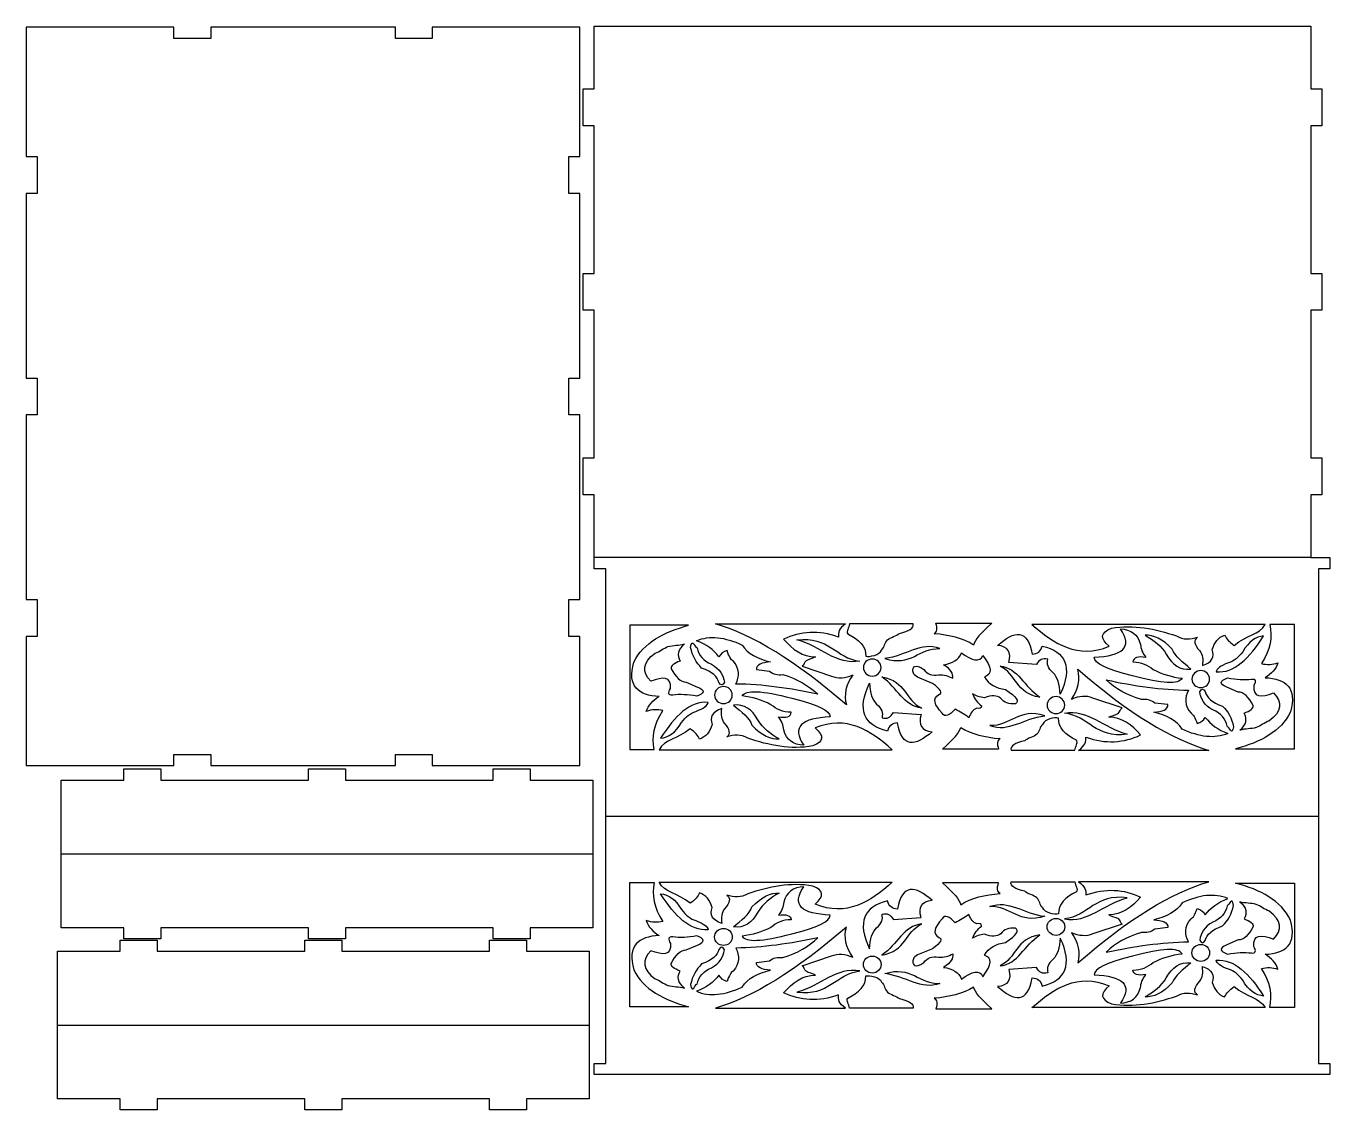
# Model space of a CAD drawing. Header units: millimetres. Extents: x 0 to 34.6, y 0 to 56.1.
# Drawn here: x 12.23 to 34.47, y 37.64 to 56.13 of the extents above; entities that cross this region are included whole.
import ezdxf

# ---------------------------------------------------------------- set-up
doc = ezdxf.new("R2010")
doc.units = ezdxf.units.MM
doc.header["$MEASUREMENT"] = 0
doc.layers.get('0').update_dxf_attribs({"linetype": 'CONTINUOUS'})

msp = doc.modelspace()

# ---------------------------------------------------------------- linework, layer by layer
at = {"color": 0}
for p, q in [((14.7478, 56.11), (12.2281, 56.11)), ((12.2281, 56.11), (12.2281, 53.905)), ((14.7478, 55.9208), (14.7478, 56.11)), ((18.5272, 56.11), (15.3778, 56.11)), ((15.3778, 56.11), (15.3778, 55.9208)), ((18.5272, 55.9208), (18.5272, 56.11)), ((21.6769, 56.11), (19.1572, 56.11)), ((19.1572, 56.11), (19.1572, 55.9208)), ((21.6769, 53.905), (21.6769, 56.11)), ((21.9214, 55.0607), (21.9214, 56.1314)), ((21.9214, 56.1314), (34.1418, 56.1314)), ((34.1418, 56.1314), (34.1418, 55.0607)), ((15.3778, 55.9208), (14.7478, 55.9208)), ((19.1572, 55.9208), (18.5272, 55.9208)), ((21.7324, 54.4304), (21.7324, 55.0607)), ((21.7324, 55.0607), (21.9214, 55.0607)), ((34.1418, 55.0607), (34.3308, 55.0607)), ((34.3308, 55.0607), (34.3308, 54.4304)), ((21.9214, 54.4304), (21.7324, 54.4304)), ((21.9214, 51.911), (21.9214, 54.4304)), ((34.3308, 54.4304), (34.1418, 54.4304)), ((34.1418, 54.4304), (34.1418, 51.911)), ((12.2281, 53.905), (12.417, 53.905)), ((12.417, 53.905), (12.417, 53.2753)), ((21.4879, 53.2753), (21.4879, 53.905)), ((21.4879, 53.905), (21.6769, 53.905)), ((12.417, 53.2753), (12.2281, 53.2753)), ((12.2281, 53.2753), (12.2281, 50.1256)), ((21.6769, 53.2753), (21.4879, 53.2753)), ((21.6769, 50.1256), (21.6769, 53.2753)), ((21.7324, 51.2813), (21.7324, 51.911)), ((21.7324, 51.911), (21.9214, 51.911)), ((34.1418, 51.911), (34.3308, 51.911)), ((34.3308, 51.911), (34.3308, 51.2813)), ((21.9214, 51.2813), (21.7324, 51.2813)), ((21.9214, 48.7614), (21.9214, 51.2813)), ((34.3308, 51.2813), (34.1418, 51.2813)), ((34.1418, 51.2813), (34.1418, 48.7614)), ((12.2281, 50.1256), (12.417, 50.1256)), ((12.417, 50.1256), (12.417, 49.4957)), ((21.4879, 49.4957), (21.4879, 50.1256)), ((21.4879, 50.1256), (21.6769, 50.1256)), ((12.2281, 49.4957), (12.2281, 46.346)), ((12.417, 49.4957), (12.2281, 49.4957)), ((21.6769, 49.4957), (21.4879, 49.4957)), ((21.6769, 46.346), (21.6769, 49.4957)), ((21.7324, 48.1315), (21.7324, 48.7614)), ((21.7324, 48.7614), (21.9214, 48.7614)), ((34.1418, 48.7614), (34.3308, 48.7614)), ((34.3308, 48.7614), (34.3308, 48.1315)), ((21.9214, 48.1315), (21.7324, 48.1315)), ((21.9214, 47.0606), (21.9214, 48.1315)), ((34.3308, 48.1315), (34.1418, 48.1315)), ((34.1418, 48.1315), (34.1418, 47.0606)), ((34.1418, 47.0606), (21.9214, 47.0606)), ((21.9214, 46.8714), (21.9214, 47.0606)), ((34.1418, 47.0606), (34.4693, 47.0606)), ((34.4693, 47.0606), (34.4693, 46.8714)), ((22.1167, 46.8714), (21.9214, 46.8714)), ((22.1167, 42.6511), (22.1167, 46.8714)), ((34.4693, 46.8714), (34.274, 46.8714)), ((34.274, 46.8714), (34.274, 42.6511)), ((12.2281, 46.346), (12.417, 46.346)), ((12.417, 46.346), (12.417, 45.7163)), ((21.4879, 45.7163), (21.4879, 46.346)), ((21.4879, 46.346), (21.6769, 46.346)), ((23.5306, 45.9053), (22.5261, 45.9053)), ((22.5261, 45.9053), (22.5261, 43.785)), ((23.9857, 45.9308), (26.2079, 45.9308)), ((27.3611, 45.9293), (26.2737, 45.9293)), ((27.7451, 45.94), (28.7019, 45.94)), ((33.3661, 45.9213), (29.386, 45.9213)), ((33.8646, 45.9175), (33.4461, 45.9175)), ((33.8646, 43.7975), (33.8646, 45.9175)), ((12.417, 45.7163), (12.2281, 45.7163)), ((12.2281, 45.7163), (12.2281, 43.5114)), ((21.6769, 45.7163), (21.4879, 45.7163)), ((21.6769, 43.5114), (21.6769, 45.7163)), ((25.3785, 45.6565), (25.3785, 45.6565)), ((31.6776, 45.4113), (31.6776, 45.4113)), ((32.981, 45.4533), (32.981, 45.4533)), ((23.9192, 45.2414), (23.9192, 45.2414)), ((25.4669, 45.2057), (25.9644, 45.0389)), ((26.6622, 45.3304), (26.6622, 45.3304)), ((26.8796, 45.3408), (26.8796, 45.3408)), ((29.4618, 45.2375), (28.9899, 45.2708)), ((31.4556, 45.1518), (31.4556, 45.1518)), ((23.489, 44.9362), (23.6796, 44.8525)), ((24.6865, 45.1487), (24.911, 45.1231)), ((26.8256, 45.0243), (26.8256, 45.0243)), ((27.691, 44.9153), (27.4335, 45.0201)), ((32.2668, 45.1322), (32.2668, 45.1322)), ((24.124, 44.8606), (24.124, 44.8606)), ((32.9018, 44.7664), (32.7111, 44.8503)), ((24.9351, 44.551), (24.9351, 44.551)), ((29.5221, 44.6776), (29.5221, 44.6776)), ((29.7967, 44.6883), (29.7967, 44.6883)), ((30.9238, 44.4967), (30.4262, 44.6639)), ((31.7043, 44.554), (31.4799, 44.5797)), ((24.7131, 44.2911), (24.7131, 44.2911)), ((27.0221, 44.4151), (27.494, 44.3822)), ((29.6042, 44.3617), (29.6042, 44.3617)), ((32.4715, 44.4611), (32.4715, 44.4611)), ((23.4097, 44.249), (23.4097, 44.249)), ((31.0122, 44.0458), (31.0122, 44.0458)), ((14.7478, 43.5114), (14.7478, 43.7004)), ((14.7478, 43.7004), (15.3778, 43.7004)), ((15.3778, 43.7004), (15.3778, 43.5114)), ((18.5272, 43.5114), (18.5272, 43.7004)), ((18.5272, 43.7004), (19.1572, 43.7004)), ((19.1572, 43.7004), (19.1572, 43.5114)), ((22.5261, 43.785), (22.9447, 43.785)), ((23.0246, 43.7815), (27.0047, 43.7815)), ((28.8179, 43.7937), (27.8613, 43.7937)), ((29.0296, 43.7735), (30.1169, 43.7735)), ((32.405, 43.7719), (30.1828, 43.7719)), ((32.8601, 43.7975), (33.8646, 43.7975)), ((12.2281, 43.5114), (14.7478, 43.5114)), ((13.8983, 43.2653), (13.8983, 43.4543)), ((13.8983, 43.4543), (14.5282, 43.4543)), ((14.5282, 43.4543), (14.5282, 43.2653)), ((15.3778, 43.5114), (18.5272, 43.5114)), ((17.0478, 43.2653), (17.0478, 43.4543)), ((17.0478, 43.4543), (17.6778, 43.4543)), ((17.6778, 43.4543), (17.6778, 43.2653)), ((19.1572, 43.5114), (21.6769, 43.5114)), ((20.1974, 43.2653), (20.1974, 43.4543)), ((20.1974, 43.4543), (20.8274, 43.4543)), ((20.8274, 43.4543), (20.8274, 43.2653)), ((12.8274, 42.0056), (12.8274, 43.2653)), ((12.8274, 43.2653), (13.8983, 43.2653)), ((14.5282, 43.2653), (17.0478, 43.2653)), ((17.6778, 43.2653), (20.1974, 43.2653)), ((20.8274, 43.2653), (21.8983, 43.2653)), ((21.8983, 43.2653), (21.8983, 42.0056)), ((22.1167, 38.4308), (22.1167, 42.6511)), ((22.1167, 42.6511), (34.274, 42.6511)), ((34.274, 42.6511), (34.274, 38.4308)), ((12.8274, 42.0056), (21.8983, 42.0056)), ((12.8274, 40.7458), (12.8274, 42.0056)), ((21.8983, 42.0056), (21.8983, 40.7458)), ((22.5261, 39.3969), (22.5261, 41.5174)), ((22.5261, 41.5174), (22.9447, 41.5174)), ((23.0246, 41.5211), (27.0047, 41.5211)), ((28.8179, 41.5085), (27.8613, 41.5085)), ((29.0296, 41.5288), (30.1169, 41.5288)), ((32.405, 41.5303), (30.1828, 41.5303)), ((32.8601, 41.505), (33.8646, 41.505)), ((33.8646, 41.505), (33.8646, 39.3847)), ((31.0122, 41.2562), (31.0122, 41.2562)), ((23.4097, 41.0531), (23.4097, 41.0531)), ((24.7131, 41.011), (24.7131, 41.011)), ((29.6042, 40.9406), (29.6042, 40.9406)), ((13.8983, 40.7458), (12.8274, 40.7458)), ((13.8983, 40.5568), (13.8983, 40.7458)), ((17.0478, 40.7458), (14.5282, 40.7458)), ((14.5282, 40.7458), (14.5282, 40.5568)), ((17.0478, 40.5568), (17.0478, 40.7458)), ((20.1974, 40.7458), (17.6778, 40.7458)), ((17.6778, 40.7458), (17.6778, 40.5568)), ((20.1974, 40.5568), (20.1974, 40.7458)), ((21.8983, 40.7458), (20.8274, 40.7458)), ((20.8274, 40.7458), (20.8274, 40.5568)), ((24.9351, 40.7515), (24.9351, 40.7515)), ((27.0221, 40.8874), (27.494, 40.92)), ((30.9238, 40.8056), (30.4262, 40.6386)), ((31.7043, 40.7482), (31.4799, 40.7225)), ((32.4715, 40.8411), (32.4715, 40.8411)), ((13.8352, 40.344), (13.8352, 40.5331)), ((13.8352, 40.5331), (14.4651, 40.5331)), ((14.5282, 40.5568), (13.8983, 40.5568)), ((14.4651, 40.5331), (14.4651, 40.344)), ((16.9849, 40.344), (16.9849, 40.5331)), ((16.9849, 40.5331), (17.6147, 40.5331)), ((17.6778, 40.5568), (17.0478, 40.5568)), ((17.6147, 40.5331), (17.6147, 40.344)), ((20.1344, 40.344), (20.1344, 40.5331)), ((20.1344, 40.5331), (20.7644, 40.5331)), ((20.8274, 40.5568), (20.1974, 40.5568)), ((20.7644, 40.5331), (20.7644, 40.344)), ((29.5221, 40.625), (29.5221, 40.625)), ((29.7967, 40.6142), (29.7967, 40.6142)), ((32.9018, 40.5357), (32.7111, 40.4524)), ((12.7644, 39.0843), (12.7644, 40.344)), ((12.7644, 40.344), (13.8352, 40.344)), ((14.4651, 40.344), (16.9849, 40.344)), ((17.6147, 40.344), (20.1344, 40.344)), ((20.7644, 40.344), (21.8353, 40.344)), ((21.8353, 40.344), (21.8353, 39.0843)), ((23.489, 40.3663), (23.6796, 40.45)), ((24.124, 40.4419), (24.124, 40.4419)), ((25.4669, 40.0965), (25.9644, 40.2633)), ((26.8256, 40.2778), (26.8256, 40.2778)), ((27.691, 40.3869), (27.4335, 40.2821)), ((23.9192, 40.0608), (23.9192, 40.0608)), ((24.6865, 40.1539), (24.911, 40.1796)), ((29.4618, 40.0647), (28.9899, 40.0318)), ((31.4556, 40.1504), (31.4556, 40.1504)), ((32.2668, 40.1699), (32.2668, 40.1699)), ((26.6622, 39.9721), (26.6622, 39.9721)), ((26.8796, 39.9614), (26.8796, 39.9614)), ((31.6776, 39.891), (31.6776, 39.891)), ((32.981, 39.8489), (32.981, 39.8489)), ((25.3785, 39.6457), (25.3785, 39.6457)), ((23.5306, 39.3969), (22.5261, 39.3969)), ((23.9857, 39.3712), (26.2079, 39.3712)), ((27.3611, 39.3733), (26.2737, 39.3733)), ((33.3661, 39.381), (29.386, 39.381)), ((33.8646, 39.3847), (33.4461, 39.3847)), ((27.7451, 39.3625), (28.7019, 39.3625)), ((12.7644, 39.0843), (21.8353, 39.0843)), ((12.7644, 37.8246), (12.7644, 39.0843)), ((21.8353, 39.0843), (21.8353, 37.8246)), ((21.9214, 38.2418), (21.9214, 38.4308)), ((21.9214, 38.4308), (22.1167, 38.4308)), ((34.274, 38.4308), (34.4693, 38.4308)), ((34.4693, 38.4308), (34.4693, 38.2418)), ((34.4693, 38.2418), (21.9214, 38.2418)), ((13.8352, 37.8246), (12.7644, 37.8246)), ((13.8352, 37.6356), (13.8352, 37.8246)), ((16.9849, 37.8246), (14.4651, 37.8246)), ((14.4651, 37.8246), (14.4651, 37.6356)), ((16.9849, 37.6356), (16.9849, 37.8246)), ((20.1344, 37.8246), (17.6147, 37.8246)), ((17.6147, 37.8246), (17.6147, 37.6356)), ((20.1344, 37.6356), (20.1344, 37.8246)), ((21.8353, 37.8246), (20.7644, 37.8246)), ((20.7644, 37.8246), (20.7644, 37.6356)), ((14.4651, 37.6356), (13.8352, 37.6356)), ((17.6147, 37.6356), (16.9849, 37.6356)), ((20.7644, 37.6356), (20.1344, 37.6356))]:
    msp.add_line(p, q, dxfattribs=at)
for points in [[(22.5946, 45.2765), (22.7594, 45.6083), (23.1019, 45.7926), (23.5306, 45.9053)], [(26.2203, 44.5475), (25.3543, 45.2994), (24.6185, 45.7446), (23.9857, 45.9308)], [(26.0862, 45.7043), (25.7478, 45.8264), (25.4379, 45.8039), (25.1501, 45.6676)], [(26.2079, 45.9308), (26.0938, 45.8543), (26.0762, 45.7785), (26.0862, 45.7043)], [(26.2737, 45.9293), (26.2628, 45.8586), (26.215, 45.8061), (26.244, 45.7583)], [(27.1276, 45.7675), (27.2907, 45.8042), (27.376, 45.8562), (27.3611, 45.9293)], [(27.7168, 45.7601), (27.7733, 45.7878), (27.7771, 45.8517), (27.7451, 45.94)], [(28.7019, 45.94), (28.5104, 45.7756), (28.4126, 45.6546), (28.3917, 45.5692)], [(28.7996, 45.5632), (29.0896, 45.8168), (29.3125, 45.8517), (29.3894, 45.4132)], [(29.386, 45.9213), (29.7665, 45.5838), (30.1694, 45.3282), (30.7026, 45.5482)], [(30.4472, 45.3599), (30.9261, 45.3814), (31.1175, 45.5299), (30.8961, 45.8432)], [(30.7026, 45.5482), (30.5444, 45.6799), (30.5538, 45.7828), (30.7406, 45.8554)], [(30.7406, 45.8554), (31.1215, 45.9232), (31.4887, 45.8462), (31.8517, 45.7239)], [(30.8961, 45.8432), (31.0744, 45.8364), (31.1922, 45.7533), (31.2386, 45.5804)], [(32.8335, 45.5632), (33.0467, 45.7414), (33.2639, 45.7396), (33.3661, 45.9213)], [(33.4461, 45.9175), (33.4887, 45.7071), (33.4567, 45.4869), (33.3014, 45.2524)], [(23.5639, 45.5268), (23.5931, 45.6997), (23.6374, 45.5222), (23.6742, 45.5194)], [(23.6628, 45.6419), (23.8858, 45.7396), (24.1487, 45.7051), (24.4428, 45.5689)], [(24.0471, 45.3679), (23.9582, 45.4874), (23.8331, 45.5807), (23.6628, 45.6419)], [(25.1501, 45.6676), (25.3022, 45.4939), (25.4722, 45.3646), (25.6953, 45.3668)], [(25.3785, 45.6565), (25.9246, 45.7281), (26.0358, 45.3461), (26.4476, 45.2944)], [(26.4476, 45.2944), (26.0499, 45.2229), (25.7908, 45.5447), (25.3785, 45.6565)], [(26.244, 45.7583), (26.434, 45.6653), (26.559, 45.5467), (26.5507, 45.3806)], [(26.8208, 45.4839), (26.8746, 45.5336), (26.87, 45.6068), (26.9239, 45.6565)], [(27.8139, 45.5072), (27.499, 45.6308), (27.2354, 45.3803), (26.8796, 45.3408)], [(26.9239, 45.6565), (26.9722, 45.7012), (27.0792, 45.7228), (27.1276, 45.7675)], [(28.3917, 45.5692), (28.2099, 45.684), (27.9807, 45.7426), (27.7168, 45.7601)], [(31.7804, 45.4989), (31.6121, 45.6783), (31.4592, 45.7426), (31.3163, 45.7365)], [(31.3163, 45.7365), (31.4639, 45.6524), (31.596, 45.5539), (31.6776, 45.4113)], [(31.8517, 45.7239), (31.9679, 45.6531), (32.0882, 45.6653), (32.2094, 45.7021)], [(32.2094, 45.7021), (32.1372, 45.6546), (32.1574, 45.5739), (32.2475, 45.4678)], [(32.4606, 45.49), (32.499, 45.6129), (32.5643, 45.7032), (32.6736, 45.7383)], [(32.5301, 45.1117), (32.8357, 45.0856), (33.0939, 45.3404), (33.3386, 45.7239)], [(32.6736, 45.7383), (32.7024, 45.6775), (32.754, 45.619), (32.8335, 45.5632)], [(33.3386, 45.7239), (33.2053, 45.7108), (33.0839, 45.6324), (32.981, 45.4533)], [(22.8854, 44.9504), (22.7263, 45.1108), (22.7389, 45.2708), (22.9608, 45.4307)], [(22.9608, 45.4307), (23.0357, 45.454), (23.1026, 45.5176), (23.1774, 45.5414)], [(23.1774, 45.5414), (23.2681, 45.57), (23.3665, 45.5585), (23.4572, 45.5868)], [(23.4572, 45.5868), (23.3442, 45.49), (23.3293, 45.3932), (23.3857, 45.296)], [(23.751, 45.1758), (23.6617, 45.2689), (23.5924, 45.3849), (23.5639, 45.5268)], [(23.6742, 45.5194), (23.7025, 45.3943), (23.7793, 45.2988), (23.9192, 45.2414)], [(24.1881, 45.474), (24.1222, 45.4568), (24.0774, 45.4193), (24.0471, 45.3679)], [(24.2907, 45.2983), (24.254, 45.3163), (24.2194, 45.3683), (24.1881, 45.474)], [(24.4428, 45.5689), (24.5332, 45.4161), (24.7139, 45.3354), (24.9261, 45.28)], [(26.5507, 45.3806), (26.6175, 45.3599), (26.7897, 45.3993), (26.8208, 45.4839)], [(26.8796, 45.3408), (27.316, 45.1958), (27.4681, 45.5222), (27.8139, 45.5072)], [(27.879, 45.2336), (28.0307, 45.2567), (28.1396, 45.3182), (28.1847, 45.4361)], [(28.1847, 45.4361), (28.3649, 45.3025), (28.4971, 45.2654), (28.5482, 45.3929)], [(28.5482, 45.3929), (28.7108, 45.1832), (28.7096, 45.0668), (28.5742, 45.0274)], [(28.9899, 45.2708), (29.0397, 45.4437), (28.9832, 45.5458), (28.7996, 45.5632)], [(29.3894, 45.4132), (29.4807, 45.4174), (29.5406, 45.4601), (29.5606, 45.5521)], [(29.5606, 45.5521), (29.9651, 45.4549), (30.0833, 45.1913), (29.8689, 44.7332)], [(31.33, 45.3565), (31.1947, 45.3806), (31.1178, 45.3576), (31.1093, 45.2796)], [(31.2386, 45.5804), (31.2417, 45.5057), (31.2711, 45.4311), (31.33, 45.3565)], [(31.6776, 45.4113), (31.779, 45.231), (31.9138, 45.1346), (32.0962, 45.159)], [(32.0962, 45.159), (31.9669, 45.2696), (31.8189, 45.3783), (31.7804, 45.4989)], [(32.2475, 45.4678), (32.3014, 45.4063), (32.3103, 45.3201), (32.2932, 45.2194)], [(32.2932, 45.2194), (32.4668, 45.2719), (32.5, 45.3692), (32.4606, 45.49)], [(32.981, 45.4533), (32.9079, 45.3592), (32.8318, 45.2929), (32.7383, 45.2669)], [(23.0283, 44.6914), (22.6721, 44.7071), (22.4789, 44.861), (22.5946, 45.2765)], [(23.3857, 45.296), (23.2782, 45.2569), (23.2219, 45.2137), (23.2308, 45.1651)], [(23.2308, 45.1651), (23.3075, 45.0251), (23.391, 44.9306), (23.489, 44.9362)], [(24.0479, 44.9271), (24.0224, 45.0278), (23.9392, 45.1143), (23.751, 45.1758)], [(23.9192, 45.2414), (24.066, 45.1617), (24.1258, 45.0535), (24.1407, 44.934)], [(24.3325, 44.9038), (24.4051, 45.0354), (24.4008, 45.1667), (24.2907, 45.2983)], [(24.9261, 45.28), (24.7796, 45.2704), (24.6807, 45.2364), (24.6865, 45.1487)], [(25.5339, 45.3003), (25.4994, 45.2761), (25.5014, 45.2299), (25.4669, 45.2057)], [(25.6953, 45.3668), (25.6535, 45.3374), (25.5757, 45.3297), (25.5339, 45.3003)], [(26.6622, 45.3304), (26.579, 45.3304), (26.5113, 45.265), (26.5113, 45.1854)], [(26.5113, 45.1854), (26.5113, 45.1054), (26.579, 45.0404), (26.6622, 45.0404)], [(26.8132, 45.1854), (26.8132, 45.265), (26.7454, 45.3304), (26.6622, 45.3304)], [(26.6622, 45.0404), (26.7454, 45.0404), (26.8132, 45.1054), (26.8132, 45.1854)], [(27.364, 45.0875), (27.3267, 45.1878), (27.3904, 45.265), (27.5432, 45.1529)], [(27.5432, 45.1529), (27.6006, 45.0707), (27.6837, 45.0389), (27.7928, 45.0581)], [(28.0365, 45.0022), (28.0422, 45.0786), (28.0113, 45.1553), (27.879, 45.2336)], [(29.5221, 44.6776), (29.1014, 44.7454), (29.1286, 45.0749), (28.8415, 45.2096)], [(28.8415, 45.2096), (29.1535, 45.1758), (29.2517, 44.8606), (29.5221, 44.6776)], [(29.6546, 45.3251), (29.5693, 45.3515), (29.5065, 45.3182), (29.4618, 45.2375)], [(29.7499, 45.0947), (29.6546, 45.166), (29.6383, 45.244), (29.6546, 45.3251)], [(30.061, 44.6417), (30.1799, 44.8124), (30.2137, 44.9842), (30.1704, 45.1549)], [(30.1704, 45.1549), (31.0364, 44.4029), (31.7724, 43.9583), (32.405, 43.7719)], [(31.1017, 45.0419), (30.6658, 45.1479), (30.4467, 45.254), (30.4472, 45.3599)], [(31.1093, 45.2796), (31.2539, 45.2818), (31.3618, 45.2275), (31.4556, 45.1518)], [(31.4556, 45.1518), (31.6139, 45.0687), (31.7779, 45.0217), (31.9464, 45.0018)], [(32.7383, 45.2669), (32.6019, 45.2153), (32.5347, 45.1636), (32.5301, 45.1117)], [(33.3014, 45.2524), (33.3953, 45.2287), (33.4892, 45.2321), (33.5831, 45.2669)], [(33.5831, 45.2669), (33.5492, 45.1614), (33.4725, 45.0775), (33.3624, 45.011)], [(23.2189, 44.8269), (23.2401, 45.0347), (23.0921, 45.0293), (22.8854, 44.9504)], [(24.1407, 44.934), (24.111, 44.8758), (24.0801, 44.8697), (24.0479, 44.9271)], [(24.911, 45.1231), (24.9708, 45.0665), (25.0501, 45.0576), (25.1354, 45.0644)], [(25.1354, 45.0644), (25.3844, 44.9938), (25.5789, 44.8767), (25.7367, 44.7282)], [(25.9644, 45.0389), (26.0811, 44.9925), (26.2029, 44.9999), (26.3297, 45.0607)], [(26.3297, 45.0607), (26.2108, 44.89), (26.1768, 44.7182), (26.2203, 44.5475)], [(26.8256, 45.0243), (27.2461, 44.9563), (27.2189, 44.6272), (27.5061, 44.4925)], [(27.5061, 44.4925), (27.1942, 44.5261), (27.096, 44.8414), (26.8256, 45.0243)], [(27.4335, 45.0201), (27.3985, 45.0439), (27.3721, 45.066), (27.364, 45.0875)], [(27.7928, 45.0581), (27.8847, 45.0679), (27.9632, 45.0419), (28.0365, 45.0022)], [(28.5742, 45.0274), (28.6522, 44.9008), (28.7758, 44.8318), (28.935, 44.8085)], [(29.8689, 44.7332), (29.8608, 44.9026), (29.8187, 45.0228), (29.7499, 45.0947)], [(31.2554, 44.6382), (31.0062, 44.7086), (30.8118, 44.8257), (30.6542, 44.9746)], [(30.6542, 44.9746), (31.1265, 44.8728), (31.5958, 44.8032), (32.0582, 44.7989)], [(31.9464, 45.0018), (31.891, 44.8946), (31.6137, 44.9057), (31.1017, 45.0419)], [(32.2668, 45.1322), (32.1836, 45.1322), (32.1158, 45.0672), (32.1158, 44.9872)], [(32.1158, 44.9872), (32.1158, 44.9072), (32.1836, 44.8422), (32.2668, 44.8422)], [(32.4178, 44.9872), (32.4178, 45.0672), (32.35, 45.1322), (32.2668, 45.1322)], [(32.2668, 44.8422), (32.35, 44.8422), (32.4178, 44.9072), (32.4178, 44.9872)], [(32.7111, 44.8503), (32.5686, 44.9072), (32.5904, 44.9589), (32.7231, 45.0064)], [(32.7231, 45.0064), (32.876, 44.9785), (33.011, 44.9728), (33.1321, 44.9883)], [(33.1321, 44.9883), (33.2069, 44.9968), (33.2133, 44.9543), (33.1718, 44.8756)], [(33.3624, 45.011), (33.7185, 44.9953), (33.9118, 44.8414), (33.7961, 44.4262)], [(23.2588, 44.7144), (23.1837, 44.7056), (23.1774, 44.7485), (23.2189, 44.8269)], [(23.6676, 44.696), (23.5147, 44.7243), (23.3797, 44.7301), (23.2588, 44.7144)], [(23.6796, 44.8525), (23.8221, 44.7951), (23.8003, 44.7439), (23.6676, 44.696)], [(24.124, 44.8606), (24.0407, 44.8606), (23.9729, 44.7956), (23.9729, 44.7156)], [(23.9729, 44.7156), (23.9729, 44.6356), (24.0407, 44.5706), (24.124, 44.5706)], [(24.2749, 44.7156), (24.2749, 44.7956), (24.2071, 44.8606), (24.124, 44.8606)], [(24.124, 44.5706), (24.2071, 44.5706), (24.2749, 44.6356), (24.2749, 44.7156)], [(25.7367, 44.7282), (25.2642, 44.8296), (24.7949, 44.8996), (24.3325, 44.9038)], [(24.4443, 44.7007), (24.4999, 44.8082), (24.7769, 44.7971), (25.289, 44.6604)], [(26.9232, 44.1006), (26.5187, 44.1978), (26.4004, 44.4618), (26.615, 44.9194)], [(26.615, 44.9194), (26.6231, 44.75), (26.6651, 44.6303), (26.734, 44.5579)], [(27.8547, 44.4064), (27.7213, 44.5468), (27.6882, 44.6574), (27.7975, 44.7251)], [(27.7975, 44.7251), (27.8706, 44.7411), (27.8358, 44.8043), (27.691, 44.9153)], [(28.579, 44.6685), (28.4964, 44.6772), (28.43, 44.6994), (28.3747, 44.7346)], [(28.3747, 44.7346), (28.4056, 44.6524), (28.4574, 44.5843), (28.5267, 44.5288)], [(28.8542, 44.6593), (28.7878, 44.7117), (28.6972, 44.7171), (28.579, 44.6685)], [(28.935, 44.8085), (29.1258, 44.6888), (29.175, 44.6096), (29.1037, 44.5644)], [(30.4262, 44.6639), (30.3096, 44.7101), (30.1879, 44.7025), (30.061, 44.6417)], [(32.0582, 44.7989), (31.9856, 44.6674), (31.99, 44.5357), (32.1, 44.404)], [(32.25, 44.7683), (32.2797, 44.8265), (32.3106, 44.8326), (32.3428, 44.7753)], [(32.4715, 44.4611), (32.3247, 44.5411), (32.2649, 44.6493), (32.25, 44.7683)], [(32.3428, 44.7753), (32.3685, 44.675), (32.4518, 44.5885), (32.6397, 44.5269)], [(33.1599, 44.5372), (33.0832, 44.6772), (32.9997, 44.7718), (32.9018, 44.7664)], [(33.1718, 44.8756), (33.1507, 44.6681), (33.2986, 44.6731), (33.5053, 44.7519)], [(33.5053, 44.7519), (33.6644, 44.5919), (33.6518, 44.4319), (33.4299, 44.2721)], [(22.8076, 44.4358), (22.8417, 44.5414), (22.9182, 44.6249), (23.0283, 44.6914)], [(23.8606, 44.5908), (23.555, 44.6172), (23.2969, 44.3619), (23.0521, 43.9785)], [(23.6522, 44.4358), (23.7888, 44.4875), (23.856, 44.5392), (23.8606, 44.5908)], [(24.0976, 44.4833), (23.924, 44.4308), (23.8907, 44.3333), (23.9301, 44.2128)], [(24.1433, 44.2346), (24.0893, 44.2961), (24.0804, 44.3826), (24.0976, 44.4833)], [(24.7131, 44.2911), (24.6117, 44.4718), (24.4771, 44.5678), (24.2946, 44.5433)], [(24.2946, 44.5433), (24.4238, 44.4328), (24.5718, 44.3244), (24.6103, 44.2036)], [(24.9351, 44.551), (24.7768, 44.634), (24.6128, 44.6811), (24.4443, 44.7007)], [(25.2814, 44.4228), (25.1369, 44.4208), (25.029, 44.4749), (24.9351, 44.551)], [(25.289, 44.6604), (25.7249, 44.5544), (25.944, 44.4485), (25.9435, 44.3425)], [(26.734, 44.5579), (26.8293, 44.4867), (26.8454, 44.4086), (26.829, 44.3279)], [(28.4435, 44.4897), (28.3804, 44.4714), (28.3408, 44.4106), (28.3121, 44.3294)], [(28.5267, 44.5288), (28.5228, 44.4871), (28.4906, 44.4799), (28.4435, 44.4897)], [(29.6042, 44.3617), (29.1676, 44.5069), (29.0157, 44.1801), (28.67, 44.1951)], [(29.1037, 44.5644), (28.9954, 44.5549), (28.9136, 44.5889), (28.8542, 44.6593)], [(29.7967, 44.6883), (29.7133, 44.6883), (29.6456, 44.6229), (29.6456, 44.5433)], [(29.6456, 44.5433), (29.6456, 44.4633), (29.7133, 44.3979), (29.7967, 44.3979)], [(29.9475, 44.5433), (29.9475, 44.6229), (29.8797, 44.6883), (29.7967, 44.6883)], [(29.7967, 44.3979), (29.8797, 44.3979), (29.9475, 44.4633), (29.9475, 44.5433)], [(30.8568, 44.4021), (30.8912, 44.4267), (30.8894, 44.4725), (30.9238, 44.4967)], [(31.4799, 44.5797), (31.4199, 44.6364), (31.3407, 44.6451), (31.2554, 44.6382)], [(31.4646, 44.4224), (31.6111, 44.4324), (31.71, 44.4664), (31.7043, 44.554)], [(32.6397, 44.5269), (32.7292, 44.4335), (32.7983, 44.3176), (32.8269, 44.1756)], [(33.005, 44.4064), (33.1126, 44.4454), (33.1687, 44.4886), (33.1599, 44.5372)], [(23.0893, 44.4504), (22.9954, 44.474), (22.9015, 44.4707), (22.8076, 44.4358)], [(22.9447, 43.785), (22.9019, 43.9958), (22.934, 44.2154), (23.0893, 44.4504)], [(23.4097, 44.249), (23.4828, 44.3436), (23.5589, 44.4097), (23.6522, 44.4358)], [(25.0744, 43.966), (24.9268, 44.0501), (24.7947, 44.1485), (24.7131, 44.2911)], [(25.0607, 44.3462), (25.196, 44.3218), (25.2729, 44.3447), (25.2814, 44.4228)], [(25.1522, 44.1224), (25.149, 44.1971), (25.1196, 44.2717), (25.0607, 44.3462)], [(25.9435, 44.3425), (25.4647, 44.3214), (25.2733, 44.1725), (25.4946, 43.8592)], [(27.0047, 43.7815), (26.6242, 44.1186), (26.2213, 44.3742), (25.6881, 44.1542)], [(26.829, 44.3279), (26.9146, 44.3011), (26.9772, 44.3344), (27.0221, 44.4151)], [(27.494, 44.3822), (27.444, 44.2089), (27.5007, 44.1071), (27.6842, 44.0899)], [(28.074, 44.4722), (27.9803, 44.3704), (27.9007, 44.3233), (27.8547, 44.4064)], [(28.3121, 44.3294), (28.2386, 44.3868), (28.1583, 44.4328), (28.074, 44.4722)], [(28.67, 44.1951), (28.9847, 44.0719), (29.2483, 44.3225), (29.6042, 44.3617)], [(29.84, 44.3222), (29.7733, 44.3425), (29.6011, 44.3035), (29.57, 44.2185)], [(30.1468, 43.9444), (29.9568, 44.0371), (29.8318, 44.1557), (29.84, 44.3222)], [(29.9429, 44.4079), (30.3408, 44.4799), (30.6, 44.1576), (31.0122, 44.0458)], [(31.0122, 44.0458), (30.4661, 43.9747), (30.3549, 44.3567), (29.9429, 44.4079)], [(30.6954, 44.336), (30.7372, 44.3654), (30.8151, 44.3731), (30.8568, 44.4021)], [(31.2406, 44.0351), (31.0885, 44.2085), (30.9186, 44.3382), (30.6954, 44.336)], [(31.9479, 44.1335), (31.8575, 44.2865), (31.6768, 44.3674), (31.4646, 44.4224)], [(32.1, 44.404), (32.1367, 44.3864), (32.1713, 44.3344), (32.2028, 44.2287)], [(32.2028, 44.2287), (32.2685, 44.246), (32.3132, 44.2835), (32.3436, 44.3349)], [(32.3436, 44.3349), (32.4325, 44.215), (32.5578, 44.1217), (32.7279, 44.0608)], [(32.7165, 44.1829), (32.6882, 44.3083), (32.6114, 44.404), (32.4715, 44.4611)], [(33.7961, 44.4262), (33.6312, 44.094), (33.2888, 43.91), (32.8601, 43.7975)], [(32.9335, 44.1156), (33.0467, 44.2128), (33.0615, 44.3096), (33.005, 44.4064)], [(33.4299, 44.2721), (33.3551, 44.2483), (33.2882, 44.1847), (33.2133, 44.1611)], [(23.5572, 44.1396), (23.344, 43.9612), (23.1268, 43.9632), (23.0246, 43.7815)], [(23.0521, 43.9785), (23.1856, 43.9919), (23.3069, 44.0704), (23.4097, 44.249)], [(23.7171, 43.964), (23.6883, 44.0253), (23.6368, 44.0838), (23.5572, 44.1396)], [(23.9301, 44.2128), (23.8918, 44.0896), (23.8264, 43.9996), (23.7171, 43.964)], [(24.1814, 44.0007), (24.2535, 44.0482), (24.2335, 44.1289), (24.1433, 44.2346)], [(24.539, 43.9789), (24.4229, 44.0493), (24.3026, 44.0375), (24.1814, 44.0007)], [(24.6103, 44.2036), (24.7787, 44.0244), (24.9315, 43.9601), (25.0744, 43.966)], [(25.4946, 43.8592), (25.3163, 43.8664), (25.1985, 43.9494), (25.1522, 44.1224)], [(25.6881, 44.1542), (25.8463, 44.0229), (25.8369, 43.92), (25.6501, 43.8472)], [(27.0943, 44.2396), (27.0032, 44.2353), (26.9433, 44.1925), (26.9232, 44.1006)], [(27.6842, 44.0899), (27.3942, 43.8362), (27.1714, 43.801), (27.0943, 44.2396)], [(27.8613, 43.7937), (28.0526, 43.9579), (28.1506, 44.0792), (28.1715, 44.1644)], [(28.1715, 44.1644), (28.3532, 44.0497), (28.5824, 43.9911), (28.8462, 43.9736)], [(29.4669, 44.0458), (29.4185, 44.0011), (29.3115, 43.9801), (29.2631, 43.9353)], [(29.57, 44.2185), (29.5161, 44.1692), (29.5207, 44.0957), (29.4669, 44.0458)], [(32.7279, 44.0608), (32.505, 43.9628), (32.2419, 43.9972), (31.9479, 44.1335)], [(32.8269, 44.1756), (32.7976, 44.0026), (32.7533, 44.1806), (32.7165, 44.1829)], [(33.2133, 44.1611), (33.1228, 44.1328), (33.024, 44.1442), (32.9335, 44.1156)], [(25.6501, 43.8472), (25.2693, 43.7792), (24.9021, 43.8564), (24.539, 43.9789)], [(28.8462, 43.9736), (28.7897, 43.946), (28.7861, 43.8817), (28.8179, 43.7937)], [(29.2631, 43.9353), (29.1, 43.8986), (29.0147, 43.8461), (29.0296, 43.7735)], [(30.1169, 43.7735), (30.1279, 43.8439), (30.1757, 43.8963), (30.1468, 43.9444)], [(30.1828, 43.7719), (30.2969, 43.8481), (30.3146, 43.9239), (30.3046, 43.9985)], [(30.3046, 43.9985), (30.6429, 43.876), (30.9529, 43.8989), (31.2406, 44.0351)], [(22.9447, 41.5174), (22.9019, 41.3068), (22.934, 41.0868), (23.0893, 40.8518)], [(23.5572, 41.1629), (23.344, 41.3408), (23.1268, 41.3393), (23.0246, 41.5211)], [(25.6501, 41.4553), (25.2693, 41.5231), (24.9021, 41.4461), (24.539, 41.3236)], [(25.4946, 41.4431), (25.3163, 41.4361), (25.1985, 41.3528), (25.1522, 41.1801)], [(25.9435, 40.9597), (25.4647, 40.9808), (25.2733, 41.1297), (25.4946, 41.4431)], [(25.6881, 41.1481), (25.8463, 41.2793), (25.8369, 41.3822), (25.6501, 41.4553)], [(27.0047, 41.5211), (26.6242, 41.1836), (26.2213, 40.9281), (25.6881, 41.1481)], [(27.6842, 41.2126), (27.3942, 41.4664), (27.1714, 41.5013), (27.0943, 41.0626)], [(27.8613, 41.5085), (28.0526, 41.3443), (28.1506, 41.2235), (28.1715, 41.1381)], [(28.8462, 41.329), (28.7897, 41.3565), (28.7861, 41.4204), (28.8179, 41.5085)], [(29.2631, 41.3669), (29.1, 41.4036), (29.0147, 41.4561), (29.0296, 41.5288)], [(30.1169, 41.5288), (30.1279, 41.4583), (30.1757, 41.406), (30.1468, 41.3581)], [(30.1704, 40.1474), (31.0364, 40.8993), (31.7724, 41.3439), (32.405, 41.5303)], [(30.1828, 41.5303), (30.2969, 41.4542), (30.3146, 41.3783), (30.3046, 41.3038)], [(30.3046, 41.3038), (30.6429, 41.4262), (30.9529, 41.4033), (31.2406, 41.2674)], [(33.7961, 40.8763), (33.6312, 41.2081), (33.2888, 41.3921), (32.8601, 41.505)], [(23.8606, 40.7114), (23.555, 40.6854), (23.2969, 40.9403), (23.0521, 41.3236)], [(23.0521, 41.3236), (23.1856, 41.3103), (23.3069, 41.2318), (23.4097, 41.0531)], [(23.7171, 41.3382), (23.6883, 41.2774), (23.6368, 41.2185), (23.5572, 41.1629)], [(23.9301, 41.0894), (23.8918, 41.2126), (23.8264, 41.3026), (23.7171, 41.3382)], [(24.1814, 41.3015), (24.2535, 41.2544), (24.2335, 41.1736), (24.1433, 41.0676)], [(24.539, 41.3236), (24.4229, 41.2529), (24.3026, 41.2651), (24.1814, 41.3015)], [(24.6103, 41.0986), (24.7787, 41.2781), (24.9315, 41.3424), (25.0744, 41.3362)], [(25.0744, 41.3362), (24.9268, 41.2521), (24.7947, 41.1538), (24.7131, 41.011)], [(25.1522, 41.1801), (25.149, 41.1051), (25.1196, 41.031), (25.0607, 40.9564)], [(26.9232, 41.2017), (26.5187, 41.1044), (26.4004, 40.8408), (26.615, 40.3826)], [(27.0943, 41.0626), (27.0032, 41.0669), (26.9433, 41.1097), (26.9232, 41.2017)], [(27.494, 40.92), (27.444, 41.0933), (27.5007, 41.1954), (27.6842, 41.2126)], [(28.1715, 41.1381), (28.3532, 41.2525), (28.5824, 41.311), (28.8462, 41.329)], [(28.67, 41.1071), (28.9847, 41.2307), (29.2483, 40.9797), (29.6042, 40.9406)], [(29.4669, 41.2562), (29.4185, 41.3011), (29.3115, 41.3221), (29.2631, 41.3669)], [(29.57, 41.0838), (29.5161, 41.1335), (29.5207, 41.2065), (29.4669, 41.2562)], [(30.1468, 41.3581), (29.9568, 41.2651), (29.8318, 41.1465), (29.84, 40.9804)], [(31.0122, 41.2562), (30.4661, 41.3279), (30.3549, 40.9456), (29.9429, 40.8943)], [(29.9429, 40.8943), (30.3408, 40.8228), (30.6, 41.1446), (31.0122, 41.2562)], [(31.2406, 41.2674), (31.0885, 41.0938), (30.9186, 40.9643), (30.6954, 40.9663)], [(31.9479, 41.1686), (31.8575, 41.0157), (31.6768, 40.9353), (31.4646, 40.8797)], [(32.7279, 41.2418), (32.505, 41.3393), (32.2419, 41.3049), (31.9479, 41.1686)], [(32.3436, 40.9674), (32.4325, 41.0872), (32.5578, 41.1806), (32.7279, 41.2418)], [(32.8269, 41.1265), (32.7976, 41.2996), (32.7533, 41.1217), (32.7165, 41.1193)], [(33.2133, 41.1411), (33.1228, 41.1694), (33.024, 41.1583), (32.9335, 41.1867)], [(32.9335, 41.1867), (33.0467, 41.0899), (33.0615, 40.9926), (33.005, 40.8958)], [(23.4097, 41.0531), (23.4828, 40.959), (23.5589, 40.8924), (23.6522, 40.8668)], [(24.0976, 40.8193), (23.924, 40.8714), (23.8907, 40.9689), (23.9301, 41.0894)], [(24.1433, 41.0676), (24.0893, 41.006), (24.0804, 40.9196), (24.0976, 40.8193)], [(24.2946, 40.7589), (24.4238, 40.8694), (24.5718, 40.9778), (24.6103, 41.0986)], [(24.7131, 41.011), (24.6117, 40.8308), (24.4771, 40.7344), (24.2946, 40.7589)], [(25.0607, 40.9564), (25.196, 40.9804), (25.2729, 40.9575), (25.2814, 40.8794)], [(25.289, 40.6418), (25.7249, 40.7478), (25.944, 40.8537), (25.9435, 40.9597)], [(26.734, 40.7443), (26.8293, 40.8154), (26.8454, 40.8936), (26.829, 40.9747)], [(26.829, 40.9747), (26.9146, 41.0011), (26.9772, 40.9682), (27.0221, 40.8874)], [(28.074, 40.83), (27.9803, 40.9322), (27.9007, 40.9789), (27.8547, 40.8958)], [(28.3121, 40.9728), (28.2386, 40.9154), (28.1583, 40.8694), (28.074, 40.83)], [(28.4435, 40.8128), (28.3804, 40.8311), (28.3408, 40.8921), (28.3121, 40.9728)], [(29.6042, 40.9406), (29.1676, 40.7956), (29.0157, 41.1221), (28.67, 41.1071)], [(29.84, 40.9804), (29.7733, 40.9597), (29.6011, 40.9992), (29.57, 41.0838)], [(30.6954, 40.9663), (30.7372, 40.9368), (30.8151, 40.9296), (30.8568, 40.9)], [(32.1, 40.8982), (32.1367, 40.9157), (32.1713, 40.9682), (32.2028, 41.0735)], [(32.2028, 41.0735), (32.2685, 41.0561), (32.3132, 41.019), (32.3436, 40.9674)], [(32.7165, 41.1193), (32.6882, 40.9938), (32.6114, 40.8982), (32.4715, 40.8411)], [(32.6397, 40.7753), (32.7292, 40.8686), (32.7983, 40.9846), (32.8269, 41.1265)], [(33.4299, 41.0306), (33.3551, 41.0539), (33.2882, 41.1174), (33.2133, 41.1411)], [(33.5053, 40.5503), (33.6644, 40.7103), (33.6518, 40.8703), (33.4299, 41.0306)], [(23.0893, 40.8518), (22.9954, 40.8285), (22.9015, 40.8315), (22.8076, 40.8668)], [(22.8076, 40.8668), (22.8417, 40.7611), (22.9182, 40.6774), (23.0283, 40.6108)], [(23.6522, 40.8668), (23.7888, 40.8147), (23.856, 40.7631), (23.8606, 40.7114)], [(23.9729, 40.5871), (23.9729, 40.6667), (24.0407, 40.7321), (24.124, 40.7321)], [(26.2203, 40.7547), (25.3543, 40.0028), (24.6185, 39.5581), (23.9857, 39.3712)], [(24.124, 40.7321), (24.2071, 40.7321), (24.2749, 40.6667), (24.2749, 40.5871)], [(24.9351, 40.7515), (24.7768, 40.6686), (24.6128, 40.6215), (24.4443, 40.6015)], [(25.2814, 40.8794), (25.1369, 40.8817), (25.029, 40.8274), (24.9351, 40.7515)], [(26.3297, 40.2415), (26.2108, 40.4122), (26.1768, 40.584), (26.2203, 40.7547)], [(26.615, 40.3826), (26.6231, 40.5522), (26.6651, 40.6724), (26.734, 40.7443)], [(26.8256, 40.2778), (27.2461, 40.346), (27.2189, 40.675), (27.5061, 40.8101)], [(27.5061, 40.8101), (27.1942, 40.7765), (27.096, 40.4611), (26.8256, 40.2778)], [(27.8547, 40.8958), (27.7213, 40.7554), (27.6882, 40.6451), (27.7975, 40.5771)], [(28.3747, 40.5679), (28.4056, 40.6501), (28.4574, 40.7179), (28.5267, 40.7733)], [(28.5267, 40.7733), (28.5228, 40.8151), (28.4906, 40.8228), (28.4435, 40.8128)], [(29.1037, 40.7378), (28.9954, 40.7474), (28.9136, 40.7137), (28.8542, 40.6433)], [(28.935, 40.494), (29.1258, 40.6139), (29.175, 40.6931), (29.1037, 40.7378)], [(29.6456, 40.7592), (29.6456, 40.8392), (29.7133, 40.9043), (29.7967, 40.9043)], [(29.7967, 40.6142), (29.7133, 40.6142), (29.6456, 40.6793), (29.6456, 40.7592)], [(29.7967, 40.9043), (29.8797, 40.9043), (29.9475, 40.8392), (29.9475, 40.7592)], [(29.9475, 40.7592), (29.9475, 40.6793), (29.8797, 40.6142), (29.7967, 40.6142)], [(30.8568, 40.9), (30.8912, 40.876), (30.8894, 40.8296), (30.9238, 40.8056)], [(31.4799, 40.7225), (31.4199, 40.6658), (31.3407, 40.6575), (31.2554, 40.6643)], [(31.4646, 40.8797), (31.6111, 40.8703), (31.71, 40.8358), (31.7043, 40.7482)], [(32.0582, 40.5032), (31.9856, 40.6349), (31.99, 40.7665), (32.1, 40.8982)], [(32.4715, 40.8411), (32.3247, 40.7611), (32.2649, 40.6528), (32.25, 40.5339)], [(32.3428, 40.5269), (32.3685, 40.6272), (32.4518, 40.714), (32.6397, 40.7753)], [(33.1599, 40.765), (33.0832, 40.625), (32.9997, 40.5304), (32.9018, 40.5357)], [(33.005, 40.8958), (33.1126, 40.8568), (33.1687, 40.8136), (33.1599, 40.765)], [(33.3624, 40.2912), (33.7185, 40.3069), (33.9118, 40.4608), (33.7961, 40.8763)], [(23.0283, 40.6108), (22.6721, 40.595), (22.4789, 40.4413), (22.5946, 40.0257)], [(23.2588, 40.5878), (23.1837, 40.5967), (23.1774, 40.5538), (23.2189, 40.4753)], [(23.6676, 40.6061), (23.5147, 40.5782), (23.3797, 40.5725), (23.2588, 40.5878)], [(23.6796, 40.45), (23.8221, 40.5071), (23.8003, 40.5587), (23.6676, 40.6061)], [(24.124, 40.4419), (24.0407, 40.4419), (23.9729, 40.5071), (23.9729, 40.5871)], [(24.2749, 40.5871), (24.2749, 40.5071), (24.2071, 40.4419), (24.124, 40.4419)], [(25.7367, 40.574), (25.2642, 40.4726), (24.7949, 40.4026), (24.3325, 40.3987)], [(24.4443, 40.6015), (24.4999, 40.4944), (24.7769, 40.5056), (25.289, 40.6418)], [(25.1354, 40.2376), (25.3844, 40.3085), (25.5789, 40.4256), (25.7367, 40.574)], [(27.7975, 40.5771), (27.8706, 40.561), (27.8358, 40.4979), (27.691, 40.3869)], [(28.579, 40.6337), (28.4964, 40.625), (28.43, 40.6026), (28.3747, 40.5679)], [(28.5742, 40.2749), (28.6522, 40.4014), (28.7758, 40.4703), (28.935, 40.494)], [(28.8542, 40.6433), (28.7878, 40.5908), (28.6972, 40.5851), (28.579, 40.6337)], [(29.5221, 40.625), (29.1014, 40.5568), (29.1286, 40.2276), (28.8415, 40.0931)], [(28.8415, 40.0931), (29.1535, 40.1267), (29.2517, 40.4419), (29.5221, 40.625)], [(29.5606, 39.7501), (29.9651, 39.8474), (30.0833, 40.1114), (29.8689, 40.569)], [(29.8689, 40.569), (29.8608, 40.3996), (29.8187, 40.2797), (29.7499, 40.2075)], [(30.4262, 40.6386), (30.3096, 40.5924), (30.1879, 40.5997), (30.061, 40.6604)], [(30.061, 40.6604), (30.1799, 40.4899), (30.2137, 40.3181), (30.1704, 40.1474)], [(31.2554, 40.6643), (31.0062, 40.5935), (30.8118, 40.4764), (30.6542, 40.3279)], [(30.6542, 40.3279), (31.1265, 40.4293), (31.5958, 40.4994), (32.0582, 40.5032)], [(32.25, 40.5339), (32.2797, 40.4757), (32.3106, 40.4696), (32.3428, 40.5269)], [(33.1718, 40.4267), (33.1507, 40.6342), (33.2986, 40.6292), (33.5053, 40.5503)], [(22.8854, 40.3517), (22.7263, 40.1917), (22.7389, 40.0318), (22.9608, 39.8718)], [(23.2189, 40.4753), (23.2401, 40.2679), (23.0921, 40.2729), (22.8854, 40.3517)], [(23.2308, 40.1371), (23.3075, 40.2771), (23.391, 40.3715), (23.489, 40.3663)], [(24.0479, 40.375), (24.0224, 40.2749), (23.9392, 40.1879), (23.751, 40.1267)], [(23.9192, 40.0608), (24.066, 40.1408), (24.1258, 40.2492), (24.1407, 40.3682)], [(24.1407, 40.3682), (24.111, 40.4264), (24.0801, 40.4325), (24.0479, 40.375)], [(24.3325, 40.3987), (24.4051, 40.2671), (24.4008, 40.1356), (24.2907, 40.0039)], [(25.9644, 40.2633), (26.0811, 40.31), (26.2029, 40.3024), (26.3297, 40.2415)], [(26.5113, 40.1171), (26.5113, 40.1971), (26.579, 40.2622), (26.6622, 40.2622)], [(26.6622, 40.2622), (26.7454, 40.2622), (26.8132, 40.1971), (26.8132, 40.1171)], [(27.4335, 40.2821), (27.3985, 40.2583), (27.3721, 40.2361), (27.364, 40.2147)], [(27.5432, 40.1497), (27.6006, 40.2315), (27.6837, 40.2633), (27.7928, 40.2442)], [(27.7928, 40.2442), (27.8847, 40.2342), (27.9632, 40.2603), (28.0365, 40.3)], [(28.0365, 40.3), (28.0422, 40.2239), (28.0113, 40.1469), (27.879, 40.0685)], [(28.5482, 39.9093), (28.7108, 40.1194), (28.7096, 40.2357), (28.5742, 40.2749)], [(31.1017, 40.2603), (30.6658, 40.1543), (30.4467, 40.0482), (30.4472, 39.9422)], [(31.9464, 40.3004), (31.891, 40.4079), (31.6137, 40.3968), (31.1017, 40.2603)], [(31.4556, 40.1504), (31.6139, 40.2335), (31.7779, 40.2806), (31.9464, 40.3004)], [(32.1158, 40.315), (32.1158, 40.395), (32.1836, 40.4604), (32.2668, 40.4604)], [(32.2668, 40.1699), (32.1836, 40.1699), (32.1158, 40.2354), (32.1158, 40.315)], [(32.2668, 40.4604), (32.35, 40.4604), (32.4178, 40.395), (32.4178, 40.315)], [(32.4178, 40.315), (32.4178, 40.2354), (32.35, 40.1699), (32.2668, 40.1699)], [(32.7111, 40.4524), (32.5686, 40.395), (32.5904, 40.3432), (32.7231, 40.2958)], [(32.7231, 40.2958), (32.876, 40.3238), (33.011, 40.3294), (33.1321, 40.3142)], [(33.1321, 40.3142), (33.2069, 40.3054), (33.2133, 40.3482), (33.1718, 40.4267)], [(33.5831, 40.0357), (33.5492, 40.1408), (33.4725, 40.2247), (33.3624, 40.2912)], [(23.3857, 40.0062), (23.2782, 40.0451), (23.2219, 40.0885), (23.2308, 40.1371)], [(23.751, 40.1267), (23.6617, 40.0333), (23.5924, 39.9174), (23.5639, 39.7754)], [(23.6742, 39.7828), (23.7025, 39.9082), (23.7793, 40.0039), (23.9192, 40.0608)], [(24.9261, 40.0222), (24.7796, 40.0318), (24.6807, 40.0663), (24.6865, 40.1539)], [(24.911, 40.1796), (24.9708, 40.2361), (25.0501, 40.2446), (25.1354, 40.2376)], [(26.4476, 40.0076), (26.0499, 40.0793), (25.7908, 39.7575), (25.3785, 39.6457)], [(25.5339, 40.0019), (25.4994, 40.0264), (25.5014, 40.0724), (25.4669, 40.0965)], [(26.6622, 39.9721), (26.579, 39.9721), (26.5113, 40.0372), (26.5113, 40.1171)], [(26.8132, 40.1171), (26.8132, 40.0372), (26.7454, 39.9721), (26.6622, 39.9721)], [(26.8796, 39.9614), (27.316, 40.1064), (27.4681, 39.78), (27.8139, 39.7949)], [(27.364, 40.2147), (27.3267, 40.1149), (27.3904, 40.0375), (27.5432, 40.1497)], [(27.879, 40.0685), (28.0307, 40.0456), (28.1396, 39.984), (28.1847, 39.8661)], [(28.1847, 39.8661), (28.3649, 40), (28.4971, 40.0372), (28.5482, 39.9093)], [(29.6546, 39.9775), (29.5693, 39.9507), (29.5065, 39.984), (29.4618, 40.0647)], [(29.7499, 40.2075), (29.6546, 40.1363), (29.6383, 40.0582), (29.6546, 39.9775)], [(31.1093, 40.0226), (31.2539, 40.0207), (31.3618, 40.0747), (31.4556, 40.1504)], [(31.6776, 39.891), (31.779, 40.0712), (31.9138, 40.1676), (32.0962, 40.1432)], [(32.0962, 40.1432), (31.9669, 40.0325), (31.8189, 39.9243), (31.7804, 39.8033)], [(32.2475, 39.8343), (32.3014, 39.896), (32.3103, 39.9824), (32.2932, 40.0831)], [(32.2932, 40.0831), (32.4668, 40.0307), (32.5, 39.9331), (32.4606, 39.8125)], [(32.5301, 40.1906), (32.8357, 40.2167), (33.0939, 39.9618), (33.3386, 39.5783)], [(32.7383, 40.0357), (32.6019, 40.0874), (32.5347, 40.1389), (32.5301, 40.1906)], [(32.981, 39.8489), (32.9079, 39.9435), (32.8318, 40.0096), (32.7383, 40.0357)], [(33.3014, 40.0501), (33.3953, 40.0735), (33.4892, 40.0704), (33.5831, 40.0357)], [(33.4461, 39.3847), (33.4887, 39.5953), (33.4567, 39.8153), (33.3014, 40.0501)], [(22.5946, 40.0257), (22.7594, 39.6939), (23.1019, 39.5094), (23.5306, 39.3969)], [(22.9608, 39.8718), (23.0357, 39.8482), (23.1026, 39.7846), (23.1774, 39.761)], [(23.4572, 39.7153), (23.3442, 39.8122), (23.3293, 39.9093), (23.3857, 40.0062)], [(24.0471, 39.9346), (23.9582, 39.8149), (23.8331, 39.7215), (23.6628, 39.6603)], [(24.1881, 39.8286), (24.1222, 39.8458), (24.0774, 39.8829), (24.0471, 39.9346)], [(24.2907, 40.0039), (24.254, 39.9863), (24.2194, 39.9339), (24.1881, 39.8286)], [(24.4428, 39.7333), (24.5332, 39.8864), (24.7139, 39.9668), (24.9261, 40.0222)], [(25.1501, 39.6346), (25.3022, 39.8083), (25.4722, 39.9376), (25.6953, 39.9358)], [(25.3785, 39.6457), (25.9246, 39.5742), (26.0358, 39.9564), (26.4476, 40.0076)], [(25.6953, 39.9358), (25.6535, 39.9653), (25.5757, 39.9725), (25.5339, 40.0019)], [(26.244, 39.5439), (26.434, 39.6369), (26.559, 39.7556), (26.5507, 39.9217)], [(26.5507, 39.9217), (26.6175, 39.9422), (26.7897, 39.9028), (26.8208, 39.8183)], [(26.8208, 39.8183), (26.8746, 39.7686), (26.87, 39.6954), (26.9239, 39.6457)], [(27.8139, 39.7949), (27.499, 39.6717), (27.2354, 39.9224), (26.8796, 39.9614)], [(28.9899, 40.0318), (29.0397, 39.8585), (28.9832, 39.7567), (28.7996, 39.7394)], [(28.7996, 39.7394), (29.0896, 39.4857), (29.3125, 39.4506), (29.3894, 39.889)], [(29.386, 39.381), (29.7665, 39.7185), (30.1694, 39.974), (30.7026, 39.754)], [(29.3894, 39.889), (29.4807, 39.8853), (29.5406, 39.8421), (29.5606, 39.7501)], [(30.4472, 39.9422), (30.9261, 39.9213), (31.1175, 39.7724), (30.8961, 39.459)], [(31.33, 39.9457), (31.1947, 39.9217), (31.1178, 39.9446), (31.1093, 40.0226)], [(31.2386, 39.7222), (31.2417, 39.7964), (31.2711, 39.8715), (31.33, 39.9457)], [(31.3163, 39.5657), (31.4639, 39.6499), (31.596, 39.7483), (31.6776, 39.891)], [(32.2094, 39.6006), (32.1372, 39.6481), (32.1574, 39.7283), (32.2475, 39.8343)], [(32.4606, 39.8125), (32.499, 39.6893), (32.5643, 39.5994), (32.6736, 39.5638)], [(33.3386, 39.5783), (33.2053, 39.5918), (33.0839, 39.6701), (32.981, 39.8489)], [(23.1774, 39.761), (23.2681, 39.7326), (23.3665, 39.744), (23.4572, 39.7153)], [(23.5639, 39.7754), (23.5931, 39.6025), (23.6374, 39.7804), (23.6742, 39.7828)], [(23.6628, 39.6603), (23.8858, 39.5626), (24.1487, 39.5971), (24.4428, 39.7333)], [(26.0862, 39.5982), (25.7478, 39.4758), (25.4379, 39.4987), (25.1501, 39.6346)], [(26.2079, 39.3712), (26.0938, 39.4479), (26.0762, 39.5236), (26.0862, 39.5982)], [(26.9239, 39.6457), (26.9722, 39.601), (27.0792, 39.5799), (27.1276, 39.5351)], [(28.3917, 39.7333), (28.2099, 39.6186), (27.9807, 39.5596), (27.7168, 39.5419)], [(28.7019, 39.3625), (28.5104, 39.5267), (28.4126, 39.6476), (28.3917, 39.7333)], [(30.7026, 39.754), (30.5444, 39.6228), (30.5538, 39.5199), (30.7406, 39.4471)], [(30.8961, 39.459), (31.0744, 39.4658), (31.1922, 39.5493), (31.2386, 39.7222)], [(31.7804, 39.8033), (31.6121, 39.6239), (31.4592, 39.5596), (31.3163, 39.5657)], [(31.8517, 39.5787), (31.9679, 39.6492), (32.0882, 39.6369), (32.2094, 39.6006)], [(32.6736, 39.5638), (32.7024, 39.6247), (32.754, 39.6832), (32.8335, 39.7394)], [(32.8335, 39.7394), (33.0467, 39.5611), (33.2639, 39.5626), (33.3661, 39.381)], [(26.2737, 39.3733), (26.2628, 39.4436), (26.215, 39.4961), (26.244, 39.5439)], [(27.1276, 39.5351), (27.2907, 39.4983), (27.376, 39.446), (27.3611, 39.3733)], [(27.7168, 39.5419), (27.7733, 39.5144), (27.7771, 39.4506), (27.7451, 39.3625)], [(30.7406, 39.4471), (31.1215, 39.379), (31.4887, 39.4558), (31.8517, 39.5787)]]:
    msp.add_open_spline(points, degree=3, dxfattribs=at)

doc.saveas('drawing.dxf')
